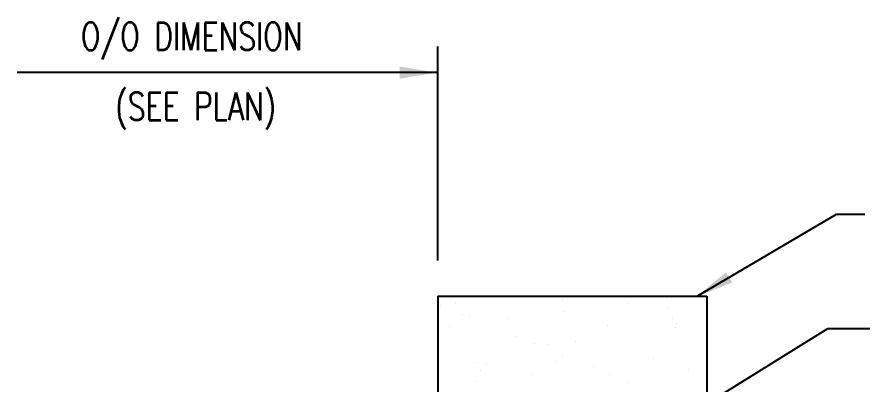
# Model space of a CAD drawing. Header units: inches. Extents: x -5.5 to 41.5, y 9.2 to 43.6.
# Drawn here: x 23.5 to 35, y 36.1 to 41.06 of the extents above; entities that cross this region are included whole.
import ezdxf

# ---------------------------------------------------------------- set-up
doc = ezdxf.new("R2010")
doc.units = ezdxf.units.IN
doc.header["$MEASUREMENT"] = 0
for name, color, linetype in [('DIM', 7, 'Continuous'), ('TEXT', 2, 'Continuous'), ('WALL', 7, 'Continuous')]:
    doc.layers.add(name, color=color, linetype=linetype)
doc.styles.add('TEXT1', font='ROMANS.shx', dxfattribs={"width": 0.75, "height": 0.375})
doc.dimstyles.new('DETAIL$7', dxfattribs={"dimscale": 4, "dimtxt": 0.09375, "dimasz": 0.125, "dimexe": 0.0625, "dimexo": 0.125, "dimgap": 0.0625, "dimtad": 1, "dimdec": 4, "dimzin": 3, "dimdsep": 46, "dimlunit": 4, "dimtxsty": 'TEXT1', "dimblk": 'ARCHTICK', "dimcen": 0.0625, "dimclrd": 7, "dimclre": 7, "dimclrt": 2, "dimadec": 0, "dimazin": 0, "dimtfac": 0.59375, "dimtdec": 4, "dimtmove": 0, "dimatfit": 3, "dimfxl": 0, "dimfrac": 2, "dimtolj": 1, "dimtzin": 3, "dimarcsym": 0})

# ---------------------------------------------------------------- blocks, each defined once
blk = doc.blocks.new('A$C7D392131')
at = {"layer": 'WALL'}
for p, q in [((-12.651, 0), (-12.651, -2.715)), ((-12.651, 0), (-12.651, -2.786)), ((-9.026, 0), (-9.026, -2.786))]:
    blk.add_line(p, q, dxfattribs=at)
at = {"layer": 'WALL', "linetype": 'Continuous'}
for p, q in [((-12.411, -0.104), (-12.411, -0.104)), ((-10.973, -0.054), (-10.973, -0.054)), ((-10.096, -0.097), (-10.096, -0.097)), ((-9.503, -0.018), (-9.503, -0.018)), ((-12.608, -0.121), (-12.608, -0.121)), ((-10.939, -0.208), (-10.939, -0.208)), ((-9.55, -0.148), (-9.55, -0.148)), ((-12.317, -0.246), (-12.317, -0.246)), ((-12.229, -0.278), (-12.229, -0.278)), ((-11.693, -0.307), (-11.693, -0.307)), ((-9.49, -0.307), (-9.49, -0.307)), ((-12.498, -0.413), (-12.498, -0.413)), ((-10.369, -0.392), (-10.369, -0.392)), ((-9.452, -0.426), (-9.452, -0.426)), ((-9.435, -0.37), (-9.435, -0.37)), ((-11.597, -0.54), (-11.597, -0.54)), ((-11.354, -0.641), (-11.354, -0.641)), ((-11.176, -0.658), (-11.176, -0.658)), ((-10.796, -0.617), (-10.796, -0.617)), ((-10.975, -0.798), (-10.975, -0.798)), ((-12.114, -0.889), (-12.114, -0.889)), ((-11.995, -0.902), (-11.995, -0.902)), ((-11.061, -0.88), (-11.061, -0.88)), ((-9.745, -0.841), (-9.745, -0.841)), ((-12.077, -1.009), (-12.077, -1.009)), ((-10.551, -0.947), (-10.551, -0.947)), ((-9.275, -0.989), (-9.275, -0.989)), ((-11.393, -1.058), (-11.393, -1.058)), ((-10.342, -1.06), (-10.342, -1.06)), ((-12.147, -1.157), (-12.147, -1.157)), ((-10.1, -1.16), (-10.1, -1.16))]:
    blk.add_line(p, q, dxfattribs=at)
blk = doc.blocks.new('A$C77364788')
at = {"layer": 'WALL'}
blk.add_line((-11.622, 0), (-7.997, 0), dxfattribs=at)
blk.add_blockref('A$C7D392131', (1.029, 0), dxfattribs=at)
blk = doc.blocks.new('_ArchTick')
at = {"color": 0, "linetype": 'ByBlock', "const_width": 0.15}
blk.add_lwpolyline([(-0.5, -0.5), (0.5, 0.5)], dxfattribs=at)

msp = doc.modelspace()

# ---------------------------------------------------------------- linework, layer by layer
at = {"layer": 'DIM'}
for p, q in [((29.1731, 37.78008), (29.1731, 40.66692)), ((30.23093, 34.25606), (34.43006, 36.86375))]:
    msp.add_line(p, q, dxfattribs=at)
at = {"layer": 'TEXT', "color": 0}
msp.add_line((34.43006, 36.86375), (34.99895, 36.86375), dxfattribs=at)

# ---------------------------------------------------------------- block references
at = {"layer": 'WALL'}
msp.add_blockref('A$C77364788', (40.79509, 37.29983), dxfattribs=at)

# ---------------------------------------------------------------- texts
at = {"layer": 'TEXT', "color": 2, "style": 'TEXT1', "width": 0.75}
for s, p in [('O/O DIMENSION', (24.3603, 40.61744)), ('(SEE PLAN)', (24.82368, 39.67103))]:
    msp.add_text(s, height=0.375, dxfattribs=at).set_placement(p)

# ---------------------------------------------------------------- leaders
at = {"layer": 'DIM'}
msp.add_leader([(29.16068, 40.31486), (24.50336, 40.31486), (23.50103, 40.31486)], dimstyle='DETAIL$7', dxfattribs=at)
at = {"layer": 'TEXT'}
msp.add_leader([(32.66968, 37.29983), (34.55001, 38.40331), (34.93048, 38.40331)], dimstyle='DETAIL$7', dxfattribs=at)

doc.saveas('drawing.dxf')
